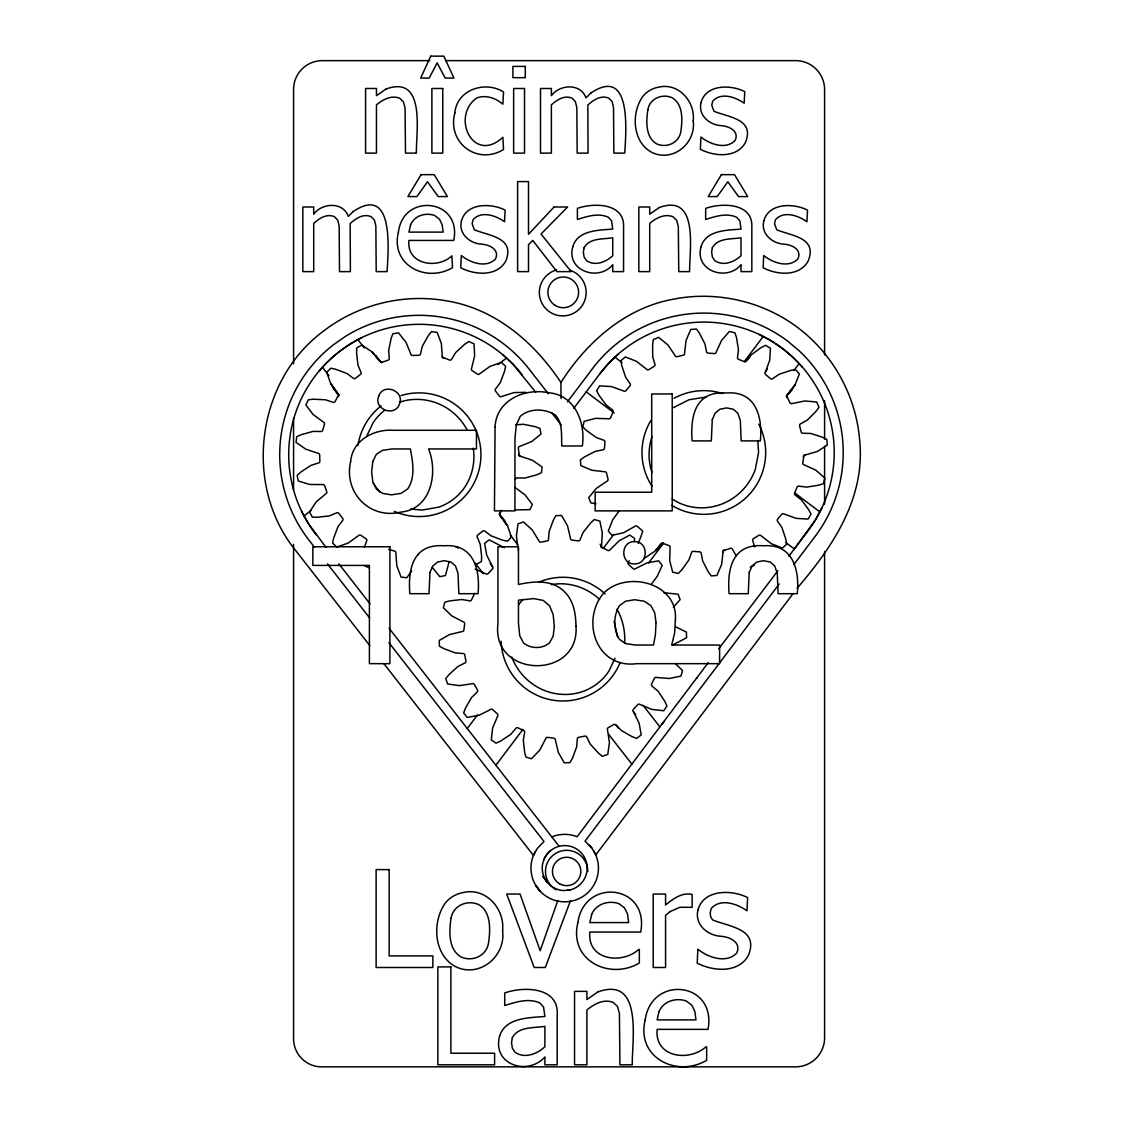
<?xml version="1.0" encoding="UTF-8"?>
<svg xmlns="http://www.w3.org/2000/svg" width="1123" height="1123" viewBox="0 0 1123 1123"><rect width="100%" height="100%" fill="white"/><g stroke="black" fill="none" stroke-linecap="round" stroke-linejoin="round"><path stroke-width="1.5" d="M634.397 541.609C648.771 541.132 648.799 564.42 634.397 563.914C620.219 564.308 620.317 541.286 634.397 541.609L634.537 538.296L629.778 535.081L619.264 540.696L610.168 549.638A1.769 1.769 0 0 1 607.782 550.382L601.507 547.238L600.145 544.206M655.818 549.765L662.458 543.153L669.027 545.638A1.769 1.769 0 0 1 670.108 547.884L669.701 560.644L672.691 572.183L678.278 573.488L681.829 569.852L688.904 559.984L691.445 552.909A1.769 1.769 0 0 1 693.41 551.379L699.517 551.828A1.769 1.769 0 0 1 701.243 553.639L702.703 561.009L708.234 571.818L711.21 575.945L716.923 575.467L721.598 564.504L723.142 550.916L730.427 548.305A1.769 1.769 0 0 1 732.631 549.498L736.295 556.039M793.975 386.382L786.605 395.815L789.96 402.792A1.769 1.769 0 0 0 792.361 403.48L804.882 400.967L816.744 402.02L818.976 407.312L815.958 411.425L807.395 420.03L800.839 423.694A1.769 1.769 0 0 0 799.646 425.884L801.106 431.836A1.769 1.769 0 0 0 803.17 433.239L810.68 433.464L822.247 437.128L826.823 439.388L827.286 445.101L817.249 451.516L804.096 455.292L802.72 462.901A1.769 1.769 0 0 0 804.265 464.88L815.86 470.2L824.844 478.033L823.524 483.62L818.681 485.178L806.693 487.101L799.239 486.217A1.769 1.769 0 0 0 796.979 487.284L794.663 492.955A1.769 1.769 0 0 0 795.519 495.299L801.457 499.903L808.658 509.674L811.031 514.18L808.055 519.079L796.151 518.363L784.149 514.039A1.769 1.769 0 0 0 781.678 514.362L777.706 519.051A1.769 1.769 0 0 0 777.804 521.535L782.029 527.74L785.847 539.265L786.718 544.276L782.366 548.024L771.276 543.672L761.197 535.853A1.769 1.769 0 0 0 758.741 535.39L753.533 538.619A1.769 1.769 0 0 0 752.831 541.019L754.698 546.985M517.703 546.957L516.412 535.685L518.04 523.88L523.43 521.928L532.26 529.93L538.9 540.823A1.769 1.769 0 0 0 541.033 542.128L547.055 540.963A1.769 1.769 0 0 0 548.543 538.97L549.133 531.474L553.372 520.103L555.843 515.654L561.584 515.457L567.494 525.803L570.456 538.212A1.769 1.769 0 0 0 572.084 540.107L578.163 540.865A1.769 1.769 0 0 0 580.198 539.419L583.076 532.484L590.628 522.981L594.348 519.514L599.864 521.1L602.293 532.765L601.507 547.238M449.214 561.514L445.41 575.566L439.767 576.646L432.313 567.354M525.915 392.348L513.997 392.587L501.827 396.433A1.769 1.769 0 0 1 499.37 395.998L495.594 391.169A1.769 1.769 0 0 1 495.79 388.684L500.254 382.648L504.55 371.292L505.603 366.323L501.42 362.406L490.161 366.309L479.774 373.72A1.769 1.769 0 0 1 477.303 374.071L472.221 370.646A1.769 1.769 0 0 1 471.632 368.218L474.636 355.809L474.06 343.905L468.867 341.476L464.641 344.326L455.699 352.538L451.769 358.939A1.769 1.769 0 0 1 449.537 360.034L442.364 357.128L441.353 343.498L437.128 332.352L431.443 331.65L428.298 335.651L422.332 346.235L420.578 353.534A1.769 1.769 0 0 1 418.781 355.275L412.66 355.472A1.769 1.769 0 0 1 410.751 353.857L405.894 342.066L398.44 332.773L392.797 333.854L391.057 338.641L388.656 350.544L389.232 358.026A1.769 1.769 0 0 1 388.067 360.23L381.413 362.448L375.868 356.524M638.243 543.504L642.272 532.793A1.769 1.769 0 0 0 641.949 530.323L637.274 526.364A1.769 1.769 0 0 0 634.776 526.448L623.644 532.695L612.035 535.362L608.287 531.011L612.639 519.921L619.292 510.726M364.484 547.083L366.575 541.202A1.769 1.769 0 0 0 365.986 538.773L360.904 535.348A1.769 1.769 0 0 0 358.434 535.699L348.046 543.111L336.788 547.027L332.605 543.111L333.657 538.128L337.953 526.771L342.417 520.735A1.769 1.769 0 0 0 342.613 518.25L338.837 513.422A1.769 1.769 0 0 0 336.381 512.986L329.446 515.864L317.388 517.254L312.292 517.071L309.513 512.046L316.054 502.079L325.768 493.811A1.769 1.769 0 0 0 326.723 491.495L324.631 485.74A1.769 1.769 0 0 0 322.413 484.575L309.653 484.462L298.255 481.009L297.16 475.38L300.95 471.969L311.099 465.301L318.258 463.055A1.769 1.769 0 0 0 319.873 461.146L319.662 455.026A1.769 1.769 0 0 0 317.921 453.243L305.821 449.186L296.037 442.378L296.739 436.679L301.399 434.615L313.106 431.414L320.617 431.485A1.769 1.769 0 0 0 322.736 430.165L324.435 424.283A1.769 1.769 0 0 0 323.326 422.037L313.064 414.457L305.877 404.954L308.306 399.76L313.373 399.226L325.488 399.788L332.605 402.188A1.769 1.769 0 0 0 335.033 401.599L338.683 394.763L330.695 383.659L326.793 372.401L330.709 368.204L335.693 369.27L347.049 373.552L353.071 378.03A1.769 1.769 0 0 0 355.57 378.212L360.399 374.45A1.769 1.769 0 0 0 360.82 371.98L357.956 365.045L356.567 352.987L356.749 347.905L361.76 345.126L371.741 351.653L380.009 361.381A1.769 1.769 0 0 0 382.311 362.322M651.972 436.819C648.153 448.245 648.027 460.977 652.042 472.376M568.294 890.286A22.488 22.488 0 0 0 578.808 850.574L576.913 849.199A22.488 22.488 0 0 0 570.47 846.349L568.168 845.872A22.488 22.488 0 0 0 561.135 845.886L558.833 846.391A22.488 22.488 0 0 0 552.418 849.269C546.466 853.129 542.591 859.895 542.255 866.97A22.488 22.488 0 0 0 563.592 890.553L570.596 889.795L567.466 890.385M366.996 435.626L373.075 422.81A51.967 51.967 0 0 1 384.529 410.372M615.025 658.204L608.947 671.035A51.967 51.967 0 0 1 582.655 691.543C566.217 697.313 547.336 694.309 533.13 684.398A58.396 58.396 0 0 1 511.765 656.997M708.304 662.584L577.096 836.761L574.878 835.933A33.732 33.732 0 0 0 554.032 836.088L551.842 836.958M696.878 677.674L696.485 678.39L696.92 677.702M557.822 900.534L540.177 950.732L520.061 894.048L506.712 894.048L534.197 967.493L545.301 967.493L570.526 900.576M786.605 395.815L795.014 385.035L799.379 373.945L795.631 369.607L790.62 370.464L779.095 374.282L772.891 378.521A1.769 1.769 0 0 1 770.392 378.605L765.718 374.647A1.769 1.769 0 0 1 765.395 372.162L769.718 360.16L770.434 348.27L765.521 345.294L761.015 347.653L751.245 354.854L746.655 360.792A1.769 1.769 0 0 1 744.31 361.648L738.639 359.332A1.769 1.769 0 0 1 737.558 357.072L738.443 349.618L736.52 337.63L734.961 332.787L729.389 331.467L721.556 340.451L716.221 352.046A1.769 1.769 0 0 1 714.256 353.591L708.15 353.127A1.769 1.769 0 0 1 706.423 351.331L704.963 343.961L699.432 333.152L696.457 329.025L690.743 329.502L686.069 340.466L684.581 353.141A1.769 1.769 0 0 1 683.191 355.205L677.239 356.665A1.769 1.769 0 0 1 675.035 355.472L667.876 344.915L658.668 337.349L653.375 339.567L652.645 344.607L652.716 356.735L654.821 363.95A1.769 1.769 0 0 1 654.133 366.351L648.926 369.565A1.769 1.769 0 0 1 646.469 369.116L636.39 361.297L625.3 356.932L620.949 360.68L621.805 365.705L625.637 377.216L629.863 383.42A1.769 1.769 0 0 1 629.947 385.919L625.988 390.593A1.769 1.769 0 0 1 623.518 390.93L611.516 386.593L599.612 385.877L596.636 390.79L599.008 395.296L606.209 405.066L612.147 409.656A1.769 1.769 0 0 1 613.004 412.015L610.673 417.686A1.769 1.769 0 0 1 608.427 418.753L595.667 418.346L584.142 421.35L582.823 426.937L586.473 430.488L596.327 437.549L603.402 440.09A1.769 1.769 0 0 1 604.932 442.055L604.483 448.175A1.769 1.769 0 0 1 602.672 449.888L595.302 451.348L584.507 456.879L580.366 459.854L580.844 465.582L591.807 470.242L604.483 471.73A1.769 1.769 0 0 1 606.56 473.134L608.006 479.086A1.769 1.769 0 0 1 606.827 481.276L596.271 488.449L588.691 497.643L590.909 502.936L595.948 503.68M501.462 510.361L499.524 514.657L506.515 524.371M388.895 642.637L543.995 841.52L537.271 848.483L533.467 855.459L383.869 663.623M661.601 543.462L656.422 550.102L643.633 558.889M821.952 507.694L815.537 519.738L794.354 548.993L785.96 542.662M765.395 372.162L767.248 368.934M411.748 570.877L406.765 577.769L401.079 577.068L396.854 565.922L395.872 553.204A1.769 1.769 0 0 0 394.566 551.084L388.67 549.386M658.99 547.322L661.012 544.164A1.769 1.769 0 0 1 663.356 543.321M662.009 724.181L664.198 721.289M561.037 398.539L560.91 382.466C586.739 341.996 625.623 307.52 674.151 299.055C717.106 290.731 763.093 301.399 797.99 327.762C832.915 354.11 855.754 395.422 859.53 439.009C866.001 497.138 833.364 546.101 797.162 588.185M567.424 401.837L592.593 368.498A139.392 139.392 0 0 1 787.813 341.238L798.986 350.629A139.392 139.392 0 0 1 815.073 536.471L793.975 564.42M573.741 408.393L599.766 373.917L608.554 363.473L618.38 353.998M467.266 728.504L477.64 714.761M603.318 548.305L613.832 534.366M744.254 361.62L763.177 336.563M495.903 765.226L522.883 729.473M648.673 562.862L663.398 543.364M793.807 370.618L799.071 363.655M779.194 583.988L585.013 841.197L591.849 848.047L595.541 854.435M595.751 854.968L792.95 593.772M718.762 648.757L777.818 570.807M788.922 556.11L807.9 531.053A130.394 130.394 0 0 0 782.394 348.425L771.094 340.774L759.05 334.359M629.231 560.756L628.333 561.921A1.769 1.769 0 0 0 628.529 564.406L633.007 568.589A1.769 1.769 0 0 0 635.506 568.631L646.932 562.932L658.654 560.826L662.191 565.36L657.292 576.225L651.873 583.539M790.129 391.337L795.014 385.035M747.328 359.5L750.262 356.019M788.374 394.243L792.291 389.611M658.85 546.508L661.012 544.164M319.297 370.801C331.131 356.946 345.73 345.575 362.055 337.462M673.309 607.248L680.131 599.64L678.166 594.249L663.707 592.691M304.122 515.864L311.001 510.502M498.177 364.54L506.431 358.097M673.337 407.691L688.89 399.802L705.918 397.065M476.447 564.293L481.458 561.514L481.641 556.432L480.251 544.374L477.387 537.44A1.769 1.769 0 0 1 477.808 534.969L482.637 531.207A1.769 1.769 0 0 1 485.136 531.39L491.158 535.868L502.514 540.149L507.498 541.216L511.414 537.019L507.512 525.761L499.524 514.657M750.318 567.059L754.291 565.402M672.509 645.093L686.588 637.794L686.392 632.052L675.667 626.859M399.381 402.287C415.805 396.531 434.685 399.535 448.891 409.446A58.396 58.396 0 0 1 467.252 430.151M515.794 424.845L523.276 424.255L535.166 426.656L539.952 428.41L541.047 434.039L531.755 441.507L519.949 446.364A1.769 1.769 0 0 0 518.335 448.274L519.402 455.938L532.386 460.233L542.17 467.042L541.468 472.741L536.808 474.804L525.101 478.005L517.591 477.935A1.769 1.769 0 0 0 515.471 479.254M551.449 584.634C565.725 581.967 580.816 585.687 592.705 593.87A58.396 58.396 0 0 1 599.542 599.415M429.702 60.642L323.059 60.642A28.763 28.763 0 0 0 293.58 90.107L293.58 363.768M445.438 60.642L795.126 60.642A28.945 28.945 0 0 1 824.591 90.107L824.591 354.994M515.359 509.926L529.902 509.66L532.33 504.466L525.143 494.962L514.881 487.382M410.611 509.042L422.051 510.081L438.826 507.133A51.967 51.967 0 0 0 465.133 486.624C472.502 475.366 475.31 461.399 473.246 448.133M475.211 569.164L485.712 573.727A1.769 1.769 0 0 0 488.196 573.516L492.379 569.038A1.769 1.769 0 0 0 492.421 566.539L486.722 555.127L484.617 543.392L489.151 539.868L504.438 547.701M364.147 565.515L369.341 567.943M615.011 357.24L621.974 362.504M794.691 492.899L819.762 511.821M586.22 391.857L614.197 412.983M338.472 396.517A1.769 1.769 0 0 0 338.107 394.047L330.695 383.659L338.683 394.763M474.369 593.379A1.769 1.769 0 0 1 474.173 594.264L471.576 599.822A1.769 1.769 0 0 1 469.274 600.777L461.876 599.528L449.804 600.861L444.89 602.181L443.304 607.697L451.895 615.951L463.209 621.847A1.769 1.769 0 0 1 464.655 623.883L463.897 629.961A1.769 1.769 0 0 1 462.002 631.589L449.593 634.551L439.247 640.461L439.444 646.202L443.894 648.673L455.264 652.912L462.76 653.502A1.769 1.769 0 0 1 464.754 655.004L465.919 661.012A1.769 1.769 0 0 1 464.613 663.146L457.889 666.486L448.919 674.656L445.719 678.615L447.67 684.005L459.475 685.634L472.095 683.753A1.769 1.769 0 0 1 474.453 684.553L477.429 689.915A1.769 1.769 0 0 1 476.854 692.344L471.492 697.608L465.484 708.15L463.659 712.908L467.182 717.429L478.917 715.323L490.33 709.638A1.769 1.769 0 0 1 492.829 709.666L497.307 713.849A1.769 1.769 0 0 1 497.517 716.334L492.604 728.125L491.312 739.973L496.057 743.173L500.676 741.04L510.797 734.316L515.668 728.616A1.769 1.769 0 0 1 518.054 727.872L523.613 730.469A1.769 1.769 0 0 1 524.567 732.772L523.318 740.183L524.652 752.242L525.971 757.155L531.488 758.741L539.742 750.15L545.638 738.836A1.769 1.769 0 0 1 547.673 737.39L553.751 738.148A1.769 1.769 0 0 1 555.38 740.043L558.342 752.452L564.251 762.798L569.993 762.601L572.463 758.151L576.703 746.781L577.292 739.299A1.769 1.769 0 0 1 578.794 737.292L584.802 736.126A1.769 1.769 0 0 1 586.936 737.432L590.277 744.156L598.447 753.126L602.405 756.341L607.796 754.375L609.424 742.57L607.543 729.95A1.769 1.769 0 0 1 608.343 727.592L613.705 724.616A1.769 1.769 0 0 1 616.134 725.191L621.398 730.554L631.94 736.576L636.699 738.401L641.219 734.863L639.113 723.142L633.428 711.715A1.769 1.769 0 0 1 633.456 709.217L637.639 704.739A1.769 1.769 0 0 1 640.124 704.542L651.916 709.441L663.763 710.747L666.964 705.988L664.83 701.37L658.106 691.263L652.407 686.378A1.769 1.769 0 0 1 651.663 683.991L654.26 678.446A1.769 1.769 0 0 1 656.562 677.478L669.28 678.503L680.945 676.074L682.531 670.557L675.232 663.44M503.006 354.896L512.986 364.217L535.741 392.236M802.313 367.024L792.852 357.198L782.394 348.425A130.394 130.394 0 0 0 599.766 373.917M492.421 566.539L490.19 563.535M373.805 354.082L371.741 351.653L373.945 354.264M589.393 845.114L591.849 848.047M616.134 725.191L618.506 728.083M560.91 382.466C534.464 342.403 495.032 308.544 446.378 300.838C403.311 293.187 357.493 304.572 323.003 331.482C256.114 381.244 243.003 485.754 295.616 550.452L369.874 645.683M548.291 393.696L529.017 368.99A139.392 139.392 0 0 0 345.351 336.437L333.391 344.789A139.392 139.392 0 0 0 309.19 540.43L314.58 547.336M551.674 412.674L561.247 424.943M501.237 516.299L504.971 521.086M357.732 339.455L364.399 347.99M510.347 535.152L517.857 544.781M643.002 705.244L659.917 726.946M322.483 367.389L328.927 375.644M474.889 562.805L483.466 573.825M608.61 734.302L631.912 764.159M333.236 388.333L336.97 393.12M301.862 511.765L308.46 523.711L325.965 547.308M338.851 563.83L370.057 603.865M389.049 628.206L559.142 846.321M327.495 563.9L369.509 617.776M375.658 355.261L379.377 360.048M543.111 876.698L547.28 882.285L542.844 876.305M633.428 711.715L635.646 714.719M501.953 517.97L500.1 515.373A1.769 1.769 0 0 1 499.735 512.902M503.806 520.567L507.512 525.761M614.084 621.258L617.524 636.895M757.828 440.904L758.587 452.415L755.26 469.54A58.396 58.396 0 0 1 734.33 497.278C720.278 507.414 701.44 510.712 684.932 505.196A51.967 51.967 0 0 1 672.256 498.991M824.591 400.602L824.591 439.191M824.591 446.21L824.591 504.101M824.591 551.463L824.591 1037.385A29.044 29.044 0 0 1 795.126 1066.85L323.059 1066.85A28.215 28.215 0 0 1 293.58 1037.385L293.58 544.444M293.58 418.149L293.58 490.063M556.067 889.753A21.14 21.14 0 0 1 556.067 853.143A21.14 21.14 0 0 1 587.792 871.448M570.259 270.334A23.415 23.415 0 0 1 581.321 306.761A23.415 23.415 0 0 1 543.279 305.512A23.415 23.415 0 0 1 556.685 269.899M620.233 662.345A61.835 61.835 0 0 1 501.111 641.233M538.801 582.177A61.835 61.835 0 0 1 605.129 593.941M617.032 609.199A61.835 61.835 0 0 1 624.599 643.493M518.293 548.305A1.769 1.769 0 0 1 518.18 550.073M602.237 547.785A1.769 1.769 0 0 1 601.268 545.483M803.184 456.794A1.769 1.769 0 0 1 804.994 455.082M758.811 424.171A61.835 61.835 0 0 1 671.751 505.35M652.112 486.385A61.835 61.835 0 0 1 650.961 420.395M674.095 398.272A61.835 61.835 0 0 1 722.693 393.583M723.086 551.828A1.769 1.769 0 0 1 724.475 549.765M786.746 397.57A1.769 1.769 0 0 1 787.195 395.128M401.079 395.563A61.835 61.835 0 0 1 480.841 458.268A61.835 61.835 0 0 1 394.398 511.4M357.956 445.522A61.835 61.835 0 0 1 381.076 405.95M443.641 358.349A1.769 1.769 0 0 1 442.336 356.216M520.286 456.177A1.769 1.769 0 0 1 518.545 454.394M417.882 555.015A1.769 1.769 0 0 1 418.542 554.369M316.279 534.899A130.394 130.394 0 0 1 338.921 351.892A130.394 130.394 0 0 1 521.928 374.521M380.388 492.351A58.396 58.396 0 0 1 373.173 483.087M518.503 604.89A51.967 51.967 0 0 1 523.093 599.514M543.7 860.092A22.488 22.488 0 0 1 550.509 850.658M593.786 850.995A33.732 33.732 0 0 1 564.981 901.825A33.732 33.732 0 0 1 535.362 851.459M656.043 622.563L655.369 635.127L653.502 645.023L635.225 645.023L625.722 643.605L619.447 639.38C613.34 629.343 613.2 615.685 619.447 605.662L625.567 601.212L634.621 599.738L644.209 601.212L650.849 605.62L654.737 612.807L656.043 622.563M675.442 619.208L674.614 633.007L671.708 645.023L719.604 645.023L719.604 663.665L636.938 663.665C596.271 669.041 580.423 620.766 603.584 593.126C626.466 570.189 677.576 582.556 675.442 619.208M502.571 930.813C506.01 955.968 479.928 978.063 456.135 966.931C433.225 955.448 431.611 920.986 445.985 902.204A29.268 29.268 0 0 1 462.788 892.645C485.613 886.847 505.055 908.774 502.571 930.813M693.2 120.835C696.232 142.986 673.281 162.428 652.337 152.63C632.165 142.523 630.747 112.202 643.409 95.666A25.759 25.759 0 0 1 658.19 87.257C678.278 82.147 695.39 101.449 693.2 120.835M495.075 426.838L494.443 510.881L514.952 510.881L514.952 438.658L516.285 425.041L520.258 416.31C529.888 407.874 545.301 408.379 555.66 415.299C563.002 423.525 561.191 435.71 561.809 445.971L582.332 445.971C585.771 422.88 574.892 394.72 548.571 392.769C525.017 387.744 496.324 400.069 495.075 426.838M398.412 232.194C390.285 265.253 426.249 283.178 452.513 267.695L451.881 255.833C437.479 269.646 406.231 264.593 408.954 240.434L453.734 240.434C462.255 198.771 403.129 192.244 398.412 232.194M577.854 922.685C568.617 960.249 609.48 980.632 639.338 963.029L639.338 949.539L638.608 949.539C621.637 964.755 587.104 960.207 589.828 932.062L640.714 932.062C649.529 884.222 584.086 877.231 577.854 922.685M645.164 1019.993C635.927 1057.571 676.79 1077.94 706.648 1060.337L706.648 1046.861L705.918 1046.861C688.946 1062.063 654.414 1057.529 657.137 1029.37L708.023 1029.37C716.839 981.544 651.41 974.539 645.164 1019.993M575.987 626.072C579.889 680.145 491.214 678.348 497.938 623.756L497.938 546.761L518.461 546.761L518.461 584.507C534.183 580.984 553.106 579.468 565.164 592.425C573.769 601.338 575.818 614.155 575.987 626.072M350.671 461.385C343.399 492.45 369.565 519.71 401.009 512.074C431.162 509.182 438.335 472.727 428.565 448.947L476.461 448.947L476.461 430.291L393.794 430.291C374.268 428.789 352.425 440.132 350.671 461.385M454.857 112.974C446.842 142.902 477.542 165.614 503.525 149.485L502.893 137.273C473.457 164.702 450.491 116.722 476.643 98.024C485.782 94.43 495.72 98.15 502.893 104.172L503.525 91.96C485.15 80.337 456.752 89.7 454.857 112.974M461.441 220.992C458.24 233.57 469.568 243.368 481.332 244.14C489.151 244.575 499.96 249.39 495.482 259.02C486.161 268.425 470.383 262.824 461.314 255.539L460.739 267.751C474.678 275.121 497.194 276.89 505.841 260.901C515.317 237.374 488.87 235.9 474.327 229.766L472.137 223.716L473.064 219.729C481.234 210.366 496.029 215.574 504.536 221.75L505.111 210.127C491.186 202.94 466.312 202.73 461.441 220.992M701.075 102.502C697.874 115.065 709.203 124.878 720.966 125.636C728.785 126.071 739.594 130.886 735.116 140.515C725.795 149.921 710.017 144.334 700.949 137.034L700.373 149.247C714.312 156.616 736.828 158.385 745.475 142.396C754.965 118.87 728.504 117.396 713.961 111.261L711.771 105.211L712.698 101.224C720.868 91.875 735.663 97.083 744.17 103.246L744.746 91.623C730.82 84.436 705.946 84.225 701.075 102.502M763.822 220.992C760.622 233.57 771.964 243.368 783.714 244.14C791.533 244.575 802.355 249.39 797.863 259.02C788.543 268.425 772.764 262.824 763.696 255.539L763.121 267.751C777.06 275.121 799.576 276.89 808.223 260.901C817.712 237.374 791.252 235.9 776.723 229.766L774.519 223.716L775.446 219.729C783.615 210.366 798.411 215.574 806.918 221.75L807.507 210.127C793.582 202.94 768.708 202.73 763.822 220.992M697.987 909.967C694.351 924.243 707.237 935.389 720.601 936.259C729.487 936.75 741.77 942.225 736.674 953.16C726.076 963.857 708.15 957.498 697.846 949.216L697.201 963.085C713.049 971.465 738.625 973.473 748.451 955.294C759.232 928.567 729.164 926.896 712.642 919.919L710.775 917.07L710.143 913.055L711.196 908.521C720.489 897.881 737.306 903.804 746.963 910.823L747.623 897.6C731.803 889.43 703.531 889.205 697.987 909.967M429.969 572.477L429.014 593.688L409.839 593.688C407.775 568.21 413.39 543.406 444.231 545.792C473.485 543.434 480.462 569.712 478.019 593.688L458.844 593.688L458.002 573.249L455.461 565.936L450.955 562.019L444.231 560.714L437.619 562.019L432.846 565.936L429.969 572.477M451.011 918.375C449.102 931.346 448.133 949.581 461.272 957.105C472.615 962.004 486.484 955.841 488.505 943.109C490.344 930.181 491.537 911.806 478.328 904.394C466.986 899.635 453.018 905.587 451.011 918.375M647.831 109.9C646.146 121.326 645.29 137.371 656.857 143.983C666.837 148.292 679.036 142.874 680.819 131.672C682.433 120.287 683.486 104.13 671.863 97.603C661.882 93.406 649.599 98.642 647.831 109.9M712.277 419.679L711.322 440.89L692.147 440.89C690.098 415.412 695.699 390.607 726.539 392.994C755.807 390.636 762.784 416.914 760.341 440.89L741.166 440.89L740.324 420.451L737.769 413.138L733.263 409.221L726.539 407.916L719.927 409.221L715.169 413.138L712.277 419.679M749.209 572.477L748.255 593.688L729.08 593.688C727.03 568.21 732.631 543.406 763.472 545.792C792.74 543.434 799.716 569.712 797.274 593.688L778.099 593.688L777.242 573.249L774.702 565.936L770.196 562.019L763.472 560.714L756.86 562.019L752.101 565.936L749.209 572.477M372.794 461.497L371.629 471.927L372.794 481.697L376.303 488.898L382.424 493.348L391.478 494.836L401.051 493.362L407.705 488.94C415.594 477.191 412.843 462.016 410.358 448.947L392.081 448.947L382.578 450.309L376.303 454.394L372.794 461.497M572.828 246.667C565.81 270.783 598.475 281.999 612.737 264.747L612.737 271.626L623.56 271.626L623.56 227.422C625.048 202.926 594.025 202.505 577.39 208.387L577.39 219.434C587.189 216.43 598.348 212.626 608.343 217.244L611.586 220.852L612.737 229.106C598.826 230.257 577.671 229.962 572.828 246.667M499.538 1036.445C492.141 1064.857 527.824 1076.129 544.894 1056.982L544.894 1064.815L557.19 1064.815L557.19 1014.574C558.875 986.738 523.627 986.261 504.718 992.943L504.718 1005.506C515.85 1002.081 528.554 997.771 539.896 1003.007L543.574 1007.12L544.894 1016.483C529.087 1017.803 505.041 1017.466 499.538 1036.445M701.103 246.667C694.098 270.783 726.749 281.999 741.012 264.747L741.012 271.626L751.834 271.626L751.834 227.422C753.322 202.926 722.3 202.505 705.665 208.387L705.665 219.434C715.463 216.43 726.637 212.626 736.618 217.244L739.86 220.852L741.012 229.106C727.1 230.257 705.946 229.962 701.103 246.667M554.355 626.367L553.148 636.208L549.568 642.749C542.437 649.164 530.982 648.912 523.571 643.072L519.738 635.772L518.461 622.928L518.461 600.173L533.678 598.615L543.167 600.398L549.54 605.774L553.148 614.506L554.355 626.367M584.058 247.804L583.342 252.184L584.128 257.055L586.473 260.578C594.867 266.53 605.957 262.08 612.737 255.721L612.737 237.781C603.079 239.396 589.477 237.683 584.058 247.804M512.299 1037.75L511.498 1042.72L512.383 1048.264L515.05 1052.251C524.581 1059.017 537.201 1053.964 544.894 1046.734L544.894 1026.352C533.916 1028.191 518.461 1026.24 512.299 1037.75M712.333 247.804L711.631 252.184L712.403 257.055L714.747 260.578C723.142 266.53 734.245 262.08 741.012 255.721L741.012 237.781C731.354 239.396 717.751 237.683 712.333 247.804M378.746 396.096C373.243 409.235 394.664 417.489 399.493 404.098C405.024 391.001 383.406 382.452 378.746 396.096M410.569 224.909L408.954 232.11L443.15 232.11L442.097 224.53L439.444 219.153L434.559 215.448C425.477 212.303 414.415 215.602 410.569 224.909M591.667 914.403L589.828 922.587L628.683 922.587L627.504 913.968L624.472 907.861L618.913 903.65C608.61 900.07 596.032 903.818 591.667 914.403M658.976 1011.711L657.137 1019.909L695.993 1019.909L694.814 1011.29L691.782 1005.169L686.223 1000.972C675.92 997.392 663.342 1001.14 658.976 1011.711M430.727 56.15L420.662 78.077L429.168 78.077L437.156 62.86L445.199 78.077L453.931 78.077L443.866 56.15L430.727 56.15M421.097 174.655L407.902 196.581L416.872 196.581L427.526 181.772L438.223 196.581L447.431 196.581L434.236 174.655L421.097 174.655M721.401 174.655L708.206 196.581L717.176 196.581L727.83 181.772L738.527 196.581L747.736 196.581L734.54 174.655L721.401 174.655M554.06 206.997L528.498 234.314L528.498 181.589L517.619 181.589L517.619 271.626L528.498 271.626L528.498 244.603L532.779 240.434L556.896 271.626L571.2 271.626L541.047 234.019L567.606 206.997L554.06 206.997M353.169 211.545L348.312 216.374C343.048 201.522 322.076 202.73 313.71 214.17L313.71 206.997L302.831 206.997L302.831 271.626L313.71 271.626L313.71 223.365C319.297 218.353 326.653 213.384 334.415 216.655L337.714 220.08L339.16 226.004L339.511 271.626L350.39 271.626L350.165 223.547C355.823 218.48 363.22 213.328 371.109 216.655L374.408 220.08L375.854 226.004L376.205 271.626L387.07 271.626C388.319 250.289 394.44 183.849 353.169 211.545M590.838 93.041L585.981 97.869C580.717 83.018 559.745 84.225 551.379 95.666L551.379 88.492L540.5 88.492L540.5 153.121L551.379 153.121L551.379 104.874C556.966 99.863 564.322 94.879 572.084 98.164L575.383 101.575L576.829 107.499L577.18 153.121L588.059 153.121L587.834 105.043C593.491 99.989 600.889 94.823 608.778 98.164L612.077 101.575L613.523 107.499L613.86 153.121L624.739 153.121C625.988 131.798 632.095 65.345 590.838 93.041M670.108 911.609L665.574 915.357L665.574 967.493L653.207 967.493L653.207 894.048L665.574 894.048L665.574 904.97C673.014 898.905 681.914 892.125 692.133 894.441L692.133 907.328L679.85 907.286L670.108 911.609M386.059 89.012L376.458 95.666L376.458 88.492L365.579 88.492L365.579 153.121L376.458 153.121L376.458 104.874C382.929 99.61 391.211 94.879 399.718 98.248L403.424 101.856L405.066 108.019L405.501 153.121L416.38 153.121C415.917 132.977 426.389 74.329 386.059 89.012M659.313 207.516L649.712 214.17L649.712 206.997L638.833 206.997L638.833 271.626L649.712 271.626L649.712 223.365C656.169 218.101 664.465 213.384 672.972 216.739L676.678 220.361L678.32 226.523L678.755 271.626L689.634 271.626C689.171 251.482 699.643 192.833 659.313 207.516M597.829 991.96L586.908 999.526L586.908 991.37L574.555 991.37L574.555 1064.815L586.908 1064.815L586.908 1009.97C594.249 1003.99 603.683 998.628 613.34 1002.446L617.552 1006.559L619.419 1013.564L619.924 1064.815L632.277 1064.815C631.758 1041.919 643.647 975.269 597.829 991.96M456.794 546.971L455.896 547.098A1.769 1.769 0 0 1 458.198 548.038L456.794 546.971M525.283 66.397L512.902 66.397L512.902 77.669L525.283 77.669L525.283 66.397M442.771 88.492L431.892 88.492L431.892 153.121L442.771 153.121L442.771 88.492M524.525 88.492L513.646 88.492L513.646 153.121L524.525 153.121L524.525 88.492M672.228 393.962L651.705 393.962L651.705 492.225L595.162 492.225L595.162 510.881L672.228 510.881L672.228 393.962M389.92 546.761L312.84 546.761L312.84 565.416L369.397 565.416L369.397 663.665L389.92 663.665L389.92 546.761M389.148 869.595L376.121 869.595L376.121 967.493L432.874 967.493L432.874 955.926L389.148 955.926L389.148 869.595M450.87 966.903L437.858 966.903L437.858 1064.815L494.597 1064.815L494.597 1053.234L450.87 1053.234L450.87 966.903M539.826 890.862L535.629 885.177L539.826 890.862M559.549 883.745A14.206 14.206 0 0 0 580.844 871.448A14.206 14.206 0 0 0 559.549 859.151A14.206 14.206 0 0 0 559.549 883.745M555.015 305.316A15.357 15.357 0 0 0 578.584 292.991A15.357 15.357 0 0 0 556.124 278.743A15.357 15.357 0 0 0 555.015 305.316"/></g></svg>
